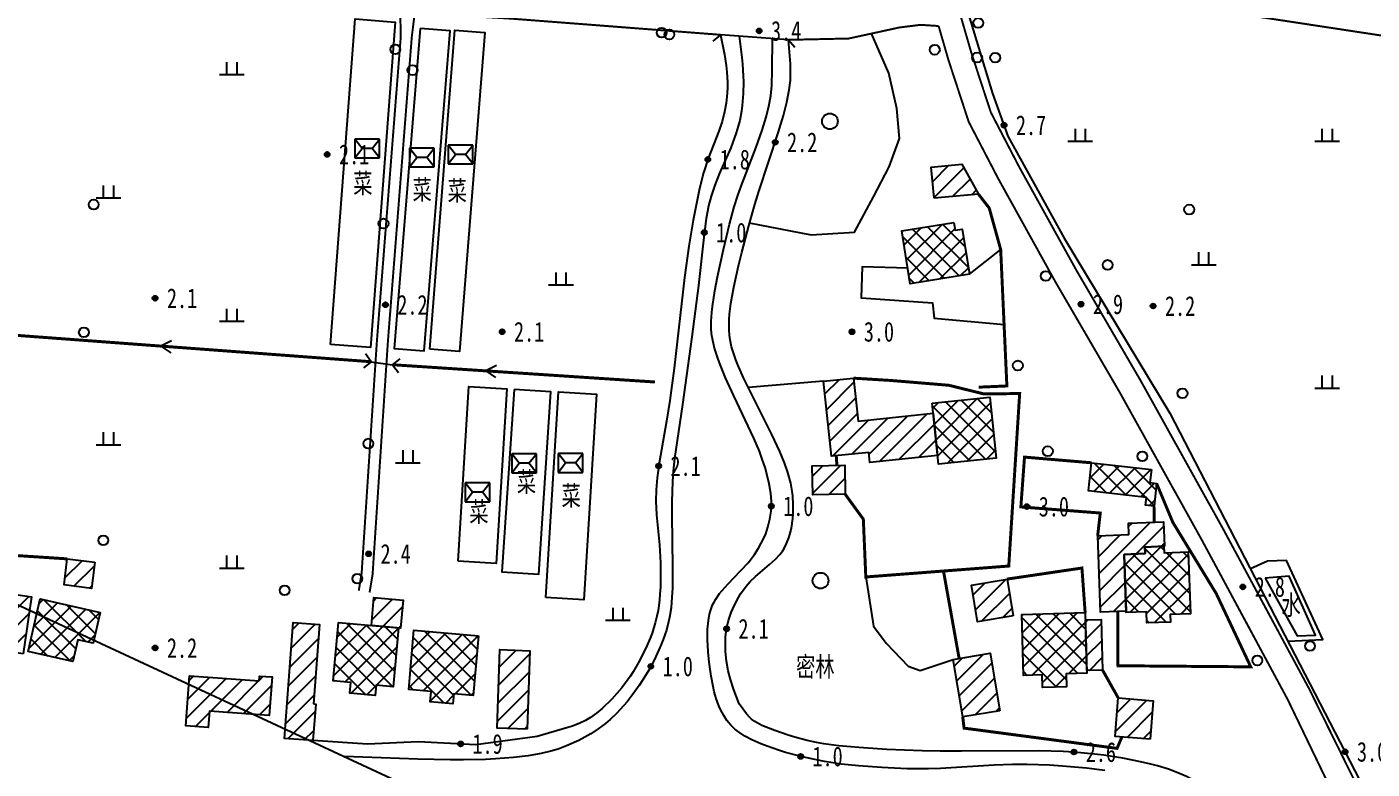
# Model space of a CAD drawing. Header units: metres. Extents: x 494039 to 619385, y 3351420 to 3402703.
# Drawn here: x 586681.4 to 586953.8, y 3393712.2 to 3393862.6 of the extents above; entities that cross this region are included whole.
import ezdxf
from ezdxf.enums import TextEntityAlignment as Align

# ---------------------------------------------------------------- set-up
doc = ezdxf.new("R2010")
doc.units = ezdxf.units.M
for name, pattern in [('2180', [0]), ('2430', [0]), ('2450', [0]), ('4410a', [0]), ('8521', [0]), ('8522', [0]), ('9610', [0])]:
    doc.linetypes.add(name, pattern=pattern)
for name, color, linetype in [('210100', 130, 'Continuous'), ('220200', 130, 'Continuous'), ('220900', 130, '2180'), ('261000', 141, 'Continuous'), ('261301', 141, 'Continuous'), ('310300', 8, 'Continuous'), ('310500', 8, 'Continuous'), ('330400', 8, 'Continuous'), ('380201', 8, '2430'), ('380202', 8, '2450'), ('420500', 8, 'Continuous'), ('430300', 8, 'Continuous'), ('440100', 8, 'Continuous'), ('510301', 8, 'Continuous'), ('720100', 8, 'Continuous'), ('760201', 8, '8521'), ('760202', 8, '8522'), ('810100', 8, '9610'), ('810302', 8, 'Continuous'), ('810501', 8, 'Continuous'), ('范围线', 8, 'Continuous')]:
    doc.layers.add(name, color=color, linetype=linetype)
pattern_1 = [(45, (0, 0), (-1.767766953, 1.767766953), []), (135, (0, 0), (-1.767766953, -1.767766953), [])]
pattern_2 = [(45, (0, 0), (-1.767766953, 1.767766953), [])]

# ---------------------------------------------------------------- blocks, each defined once
blk = doc.blocks.new('gc170')
at = {"linetype": 'Continuous'}
blk.add_circle((0, 0), 0.5, dxfattribs=at)
blk = doc.blocks.new('gu')
at = {"flags": 128}
for points in [[(3.75, 0), (-3.75, 0)], [(2.71, -0.6), (3.75, 0), (3.75, 0), (2.71, 0.6)]]:
    blk.add_lwpolyline(points, dxfattribs=at)
blk = doc.blocks.new('p_point')
for radius in [0.25, 0.2, 0.15, 0.1, 0.05]:
    blk.add_circle((0, 0), radius)
blk.add_point((0, 0))
blk = doc.blocks.new('vm')
at = {"linetype": 'Continuous'}
for p, q in [((1.25, 0), (-1.25, 0)), ((-0.5, 0), (-0.5, 1.3)), ((0.5, 1.3), (0.5, 0))]:
    blk.add_line(p, q, dxfattribs=at)
blk = doc.blocks.new('v1')
blk.add_circle((0, 0), 0.8)
blk = doc.blocks.new('mf')
for p, q in [((1.25, 0.95), (-1.25, 0.95)), ((-1.25, 0.95), (-1.25, -0.95)), ((0.5, 0), (-0.5, 0)), ((1.25, -0.95), (1.25, 0.95)), ((-1.25, -0.95), (1.25, -0.95))]:
    blk.add_line(p, q)
at = {"flags": 128}
for points in [[(-1.25, -0.95), (-0.5, 0), (-1.25, 0.95)], [(1.25, -0.95), (0.5, 0), (1.25, 0.95)]]:
    blk.add_lwpolyline(points, dxfattribs=at)
blk = doc.blocks.new('1-3&1-4')
at = {"layer": '310300', "linetype": 'Continuous'}
h = blk.add_hatch(dxfattribs=at)
h.set_pattern_fill('ANSI31', color=8, scale=20, style=0)
h.set_pattern_definition(pattern_2)
h.paths.add_polyline_path([(586865.1706, 3393827.8637), (586864.5639, 3393834.1656), (586870.7422, 3393834.7604), (586874.0941, 3393828.7228)])
h = blk.add_hatch(dxfattribs=at)
h.set_pattern_fill('ANSI31', color=8, scale=20, style=0)
h.set_pattern_definition(pattern_2)
h.paths.add_polyline_path([(586865.8486, 3393775.7625), (586852.0929, 3393774.3198), (586851.8757, 3393776.3908), (586844.3394, 3393775.6004), (586842.7468, 3393790.7859), (586848.8056, 3393791.4214), (586849.7173, 3393782.7283), (586864.9505, 3393784.3259)])
h = blk.add_hatch(dxfattribs=at)
h.set_pattern_fill('ANSI31', color=8, scale=20, style=0)
h.set_pattern_definition(pattern_2)
h.paths.add_polyline_path([(586847.1366, 3393767.8873), (586840.5517, 3393767.7526), (586840.4305, 3393773.6775), (586847.0154, 3393773.8122)])
h = blk.add_hatch(dxfattribs=at)
h.set_pattern_fill('ANSI31', color=8, scale=20, style=0)
h.set_pattern_definition(pattern_2)
h.paths.add_polyline_path([(586904.033, 3393744.1945), (586898.8355, 3393744.0014), (586898.2592, 3393759.5089), (586904.5678, 3393759.7433), (586904.483, 3393762.0265), (586911.6242, 3393762.2919), (586911.8076, 3393757.358), (586907.8059, 3393757.2093), (586907.8559, 3393755.8655), (586903.6052, 3393755.7075)])
h = blk.add_hatch(dxfattribs=at)
h.set_pattern_fill('ANSI31', color=8, scale=20, style=0)
h.set_pattern_definition(pattern_2)
h.paths.add_polyline_path([(586695.1401, 3393754.1231), (586694.4904, 3393748.8329), (586688.9013, 3393749.5194), (586689.5511, 3393754.8096)])
h = blk.add_hatch(dxfattribs=at)
h.set_pattern_fill('ANSI31', color=8, scale=20, style=0)
h.set_pattern_definition(pattern_2)
h.paths.add_polyline_path([(586881.1337, 3393743.2449), (586873.9169, 3393742.0474), (586872.6787, 3393749.51), (586879.8954, 3393750.7074)])
h = blk.add_hatch(dxfattribs=at)
h.set_pattern_fill('ANSI31', color=8, scale=20, style=0)
h.set_pattern_definition(pattern_2)
h.paths.add_polyline_path([(586680.6507, 3393735.555), (586674.275, 3393736.4809), (586675.9529, 3393748.0336), (586682.3286, 3393747.1077)])
h = blk.add_hatch(dxfattribs=at)
h.set_pattern_fill('ANSI31', color=8, scale=20, style=0)
h.set_pattern_definition(pattern_2)
h.paths.add_polyline_path([(586751.1632, 3393741.3381), (586751.6795, 3393746.969), (586757.5788, 3393746.4281), (586757.0625, 3393740.7972)])
h = blk.add_hatch(dxfattribs=at)
h.set_pattern_fill('ANSI31', color=8, scale=20, style=0)
h.set_pattern_definition(pattern_2)
h.paths.add_polyline_path([(586739.4231, 3393725.4388), (586739.8847, 3393725.4037), (586739.321, 3393717.9843), (586733.5241, 3393718.4247), (586735.3095, 3393741.9253), (586740.6448, 3393741.52)])
h = blk.add_hatch(dxfattribs=at)
h.set_pattern_fill('ANSI31', color=8, scale=20, style=0)
h.set_pattern_definition(pattern_2)
h.paths.add_polyline_path([(586895.7656, 3393742.4348), (586898.9486, 3393742.5283), (586899.2499, 3393732.2716), (586896.0669, 3393732.1781)])
h = blk.add_hatch(dxfattribs=at)
h.set_pattern_fill('ANSI31', color=8, scale=20, style=0)
h.set_pattern_definition(pattern_2)
h.paths.add_polyline_path([(586782.678, 3393720.3059), (586776.6029, 3393720.5323), (586777.1947, 3393736.4177), (586783.2697, 3393736.1914)])
h = blk.add_hatch(dxfattribs=at)
h.set_pattern_fill('ANSI31', color=8, scale=20, style=0)
h.set_pattern_definition(pattern_2)
h.paths.add_polyline_path([(586878.4271, 3393724.0155), (586870.9331, 3393722.7841), (586869.0157, 3393734.4528), (586876.5098, 3393735.6842)])
h = blk.add_hatch(dxfattribs=at)
h.set_pattern_fill('ANSI31', color=8, scale=20, style=0)
h.set_pattern_definition(pattern_2)
h.paths.add_polyline_path([(586728.454, 3393730.0906), (586728.5259, 3393731.0705), (586731.0508, 3393730.8852), (586730.4787, 3393723.0898), (586718.37, 3393723.9784), (586718.1271, 3393720.6696), (586713.5854, 3393721.0029), (586714.3284, 3393731.1272)])
h = blk.add_hatch(dxfattribs=at)
h.set_pattern_fill('ANSI31', color=8, scale=20, style=0)
h.set_pattern_definition(pattern_2)
h.paths.add_polyline_path([(586908.9018, 3393718.2516), (586901.8122, 3393718.8035), (586902.4218, 3393726.6331), (586909.5114, 3393726.0811)])
at = {"layer": '310500', "linetype": 'Continuous'}
h = blk.add_hatch(dxfattribs=at)
h.set_pattern_fill('ANSI37', color=8, scale=20, style=0)
h.set_pattern_definition(pattern_1)
h.paths.add_polyline_path([(586869.1467, 3393822.9577), (586869.3959, 3393821.404), (586870.8303, 3393821.6341), (586872.2986, 3393812.4808), (586860.3104, 3393810.5578), (586858.5929, 3393821.2647)])
h = blk.add_hatch(dxfattribs=at)
h.set_pattern_fill('ANSI37', color=8, scale=20, style=0)
h.set_pattern_definition(pattern_1)
h.paths.add_polyline_path([(586864.7355, 3393786.376), (586876.4088, 3393787.6002), (586877.7066, 3393775.2253), (586866.0334, 3393774.0011)])
h = blk.add_hatch(dxfattribs=at)
h.set_pattern_fill('ANSI37', color=8, scale=20, style=0)
h.set_pattern_definition(pattern_1)
h.paths.add_polyline_path([(586909.1427, 3393772.904), (586908.8431, 3393770.2596), (586910.1904, 3393770.107), (586909.6676, 3393765.4922), (586907.953, 3393765.6864), (586908.1307, 3393767.2543), (586896.3812, 3393768.5855), (586897.026, 3393774.2769)])
h = blk.add_hatch(dxfattribs=at)
h.set_pattern_fill('ANSI37', color=8, scale=20, style=0)
h.set_pattern_definition(pattern_1)
h.paths.add_polyline_path([(586907.8559, 3393755.8655), (586907.8059, 3393757.2093), (586911.6641, 3393757.3527), (586911.7131, 3393756.0337), (586916.619, 3393756.216), (586917.084, 3393743.7007), (586912.9303, 3393743.5463), (586912.9876, 3393742.0044), (586908.224, 3393741.8274), (586908.1392, 3393744.1087), (586904.0419, 3393743.9565), (586903.6052, 3393755.7075)])
h = blk.add_hatch(dxfattribs=at)
h.set_pattern_fill('ANSI37', color=8, scale=20, style=0)
h.set_pattern_definition(pattern_1)
h.paths.add_polyline_path([(586696.1947, 3393743.9685), (586694.7903, 3393737.7242), (586691.6846, 3393738.4227), (586690.687, 3393733.9874), (586681.6607, 3393736.0175), (586684.0628, 3393746.6972)])
h = blk.add_hatch(dxfattribs=at)
h.set_pattern_fill('ANSI37', color=8, scale=20, style=0)
h.set_pattern_definition(pattern_1)
h.paths.add_polyline_path([(586895.7221, 3393743.9155), (586896.0829, 3393731.6357), (586891.8517, 3393731.5114), (586891.9291, 3393728.8764), (586887.1022, 3393728.7346), (586887.0268, 3393731.3036), (586883.2274, 3393731.192), (586882.8648, 3393743.5379)])
h = blk.add_hatch(dxfattribs=at)
h.set_pattern_fill('ANSI37', color=8, scale=20, style=0)
h.set_pattern_definition(pattern_1)
h.paths.add_polyline_path([(586756.6378, 3393740.8361), (586755.5441, 3393728.9084), (586752.1365, 3393729.2208), (586751.9418, 3393727.0983), (586746.7914, 3393727.5706), (586746.9912, 3393729.7489), (586743.3853, 3393730.0796), (586744.4739, 3393741.9515)])
h = blk.add_hatch(dxfattribs=at)
h.set_pattern_fill('ANSI37', color=8, scale=20, style=0)
h.set_pattern_definition(pattern_1)
h.paths.add_polyline_path([(586772.8434, 3393739.1957), (586771.7864, 3393727.1419), (586767.8426, 3393727.4877), (586767.6653, 3393725.4659), (586763.0743, 3393725.8684), (586763.2574, 3393727.9558), (586758.7112, 3393728.3544), (586759.7624, 3393740.3428)])
at = {"layer": '210100', "color": 141, "linetype": 'Continuous', "flags": 128}
blk.add_lwpolyline([(586825.6255, 3393860.7092), (586826.2174, 3393856.3613), (586826.347, 3393855.0361), (586826.4901, 3393852.6728), (586826.5131, 3393851.4755), (586826.453, 3393849.0782), (586826.2505, 3393846.6908), (586826.0919, 3393845.5061), (586825.7483, 3393843.6306), (586825.4701, 3393842.4751), (586825.0693, 3393841.1247), (586823.933, 3393838.103), (586821.6885, 3393832.9715), (586820.6951, 3393830.5237), (586819.9528, 3393828.3103), (586819.4527, 3393826.3393), (586819.2182, 3393825.1988), (586818.9663, 3393823.7618), (586818.5273, 3393820.5692), (586817.4096, 3393810.1991), (586816.0757, 3393799.7631), (586814.1759, 3393786.1016), (586812.5615, 3393775.1407), (586812.2825, 3393772.5721), (586812.1367, 3393770.5001), (586812.0133, 3393766.337), (586812.009, 3393763.6824), (586812.1547, 3393753.178), (586812.1216, 3393748.9186), (586811.9579, 3393746.0229), (586811.845, 3393744.9183), (586811.5463, 3393742.9492), (586811.3515, 3393742.0234), (586810.91, 3393740.3807), (586810.2693, 3393738.4939), (586809.8523, 3393737.4294), (586809.4031, 3393736.3747), (586808.4196, 3393734.2957), (586807.3343, 3393732.2615), (586806.1529, 3393730.281), (586805.41, 3393729.1435), (586804.2106, 3393727.4612), (586802.933, 3393725.844), (586801.5765, 3393724.2998), (586800.8668, 3393723.5591), (586799.5308, 3393722.2877), (586798.5758, 3393721.4775), (586797.1167, 3393720.3844), (586795.586, 3393719.3832), (586793.1848, 3393718.0445), (586790.685, 3393716.9093), (586788.9734, 3393716.2814), (586787.4846, 3393715.8379), (586785.5499, 3393715.3809), (586782.9345, 3393714.921), (586779.9596, 3393714.5544), (586776.2982, 3393714.2637), (586774.2968, 3393714.1634), (586769.8082, 3393714.0711), (586767.0988, 3393714.0858), (586760.5596, 3393714.2361), (586745.7275, 3393714.7704)], dxfattribs=at)
at = {"layer": '210100', "color": 141, "linetype": 'Continuous', "elevation": 0.9246, "flags": 128}
blk.add_lwpolyline([(586899.7043, 3393711.9171), (586895.9707, 3393712.3808), (586891.1056, 3393712.8112), (586888.4834, 3393712.9821), (586883.9869, 3393713.1643), (586881.0252, 3393713.1734), (586877.2967, 3393713.029), (586866.4477, 3393712.3445), (586864.016, 3393712.2685), (586859.6729, 3393712.2968), (586854.5399, 3393712.5099), (586849.8132, 3393712.847), (586846.2862, 3393713.2209), (586842.9492, 3393713.7366), (586839.71, 3393714.4014), (586837.9532, 3393714.8194), (586835.0413, 3393715.6039), (586833.5941, 3393716.0436), (586831.2943, 3393716.832), (586830.0158, 3393717.3322), (586828.2456, 3393718.1262), (586826.8052, 3393718.8975), (586825.6925, 3393719.6118), (586824.7732, 3393720.3233), (586823.9391, 3393721.1213), (586823.1741, 3393722.0597), (586822.5097, 3393723.0868), (586821.8665, 3393724.3215), (586821.5524, 3393725.0344), (586821.0096, 3393726.4983), (586820.6152, 3393727.8391), (586820.3576, 3393728.9325), (586819.966, 3393731.0241), (586819.5713, 3393733.8771), (586819.3706, 3393735.9535), (586819.2401, 3393738.4853), (586819.2634, 3393740.5438), (586819.4236, 3393742.3315), (586819.6584, 3393743.6276), (586819.8214, 3393744.2562), (586820.257, 3393745.4639), (586820.5509, 3393746.0655), (586820.8868, 3393746.6475), (586821.6624, 3393747.7641), (586823.3345, 3393749.6997), (586826.0015, 3393752.4303), (586827.4505, 3393754.0128), (586828.753, 3393755.6954), (586829.5778, 3393756.9689), (586830.6304, 3393758.9759), (586831.0152, 3393759.8979), (586831.464, 3393761.2286), (586831.8548, 3393762.8231), (586831.9951, 3393763.6315), (586832.0965, 3393764.4441), (586832.1701, 3393765.6901), (586832.1636, 3393766.483), (586832.0432, 3393768.0654), (586831.7304, 3393770.0333), (586831.278, 3393771.9839), (586830.952, 3393773.1425), (586830.2637, 3393775.2345), (586829.7455, 3393776.6021), (586828.6073, 3393779.2835), (586824.5373, 3393787.8185), (586822.8641, 3393791.4786), (586821.6311, 3393794.551), (586821.2411, 3393795.6605), (586820.6722, 3393797.5262), (586820.4357, 3393798.4662), (586820.1432, 3393799.9802), (586819.9976, 3393801.2823), (586819.9647, 3393802.8736), (586820.0868, 3393804.7941), (586820.2171, 3393805.9169), (586820.7336, 3393809.1203), (586821.2732, 3393811.9285), (586822.4676, 3393817.4932), (586823.6974, 3393822.6137), (586824.6494, 3393826.125), (586825.3612, 3393828.4412), (586826.0181, 3393830.3402), (586829.0686, 3393838.2354), (586830.2815, 3393841.6434), (586831.0939, 3393844.2815), (586831.6585, 3393846.5363), (586832.0305, 3393848.6327), (586832.2324, 3393850.7394), (586832.3305, 3393853.8095), (586832.3664, 3393860.2094)], dxfattribs=at)
at = {"layer": '220200', "color": 141, "linetype": 'Continuous', "const_width": 0.6, "flags": 128}
for points in [[(586669.1663, 3393800.8471), (586751.1362, 3393794.7475)], [(586755.4184, 3393794.1436), (586808.5848, 3393790.6433)]]:
    blk.add_lwpolyline(points, dxfattribs=at)
at = {"layer": '220900', "color": 141, "linetype": 'Continuous'}
for p, q in [((586751.1362, 3393794.7475), (586749.9333, 3393796.3453)), ((586751.1362, 3393794.7475), (586749.5384, 3393793.5446)), ((586755.4184, 3393794.1436), (586757.0162, 3393795.3465)), ((586755.4184, 3393794.1436), (586756.6213, 3393792.5458))]:
    blk.add_line(p, q, dxfattribs=at)
at = {"layer": '220900', "color": 141, "linetype": '2180', "flags": 128}
blk.add_lwpolyline([(586751.1362, 3393794.7475), (586755.4184, 3393794.1436)], dxfattribs=at)
at = {"layer": '261000', "color": 141, "linetype": 'Continuous', "elevation": 2.9509, "flags": 128}
blk.add_lwpolyline([(586932.1729, 3393750.8883), (586938.6588, 3393739.2181), (586942.3815, 3393739.3212), (586937.0455, 3393751.2835)], close=True, dxfattribs=at)
at = {"layer": '310300', "color": 8, "linetype": 'Continuous', "flags": 128}
for points, elevation in [([(586865.1706, 3393827.8637), (586864.5639, 3393834.1656), (586870.7422, 3393834.7604), (586874.0941, 3393828.7228)], 6.0781), ([(586847.1366, 3393767.8873), (586840.5517, 3393767.7526), (586840.4305, 3393773.6775), (586847.0154, 3393773.8122)], 6.8988), ([(586881.1337, 3393743.2449), (586873.9169, 3393742.0474), (586872.6787, 3393749.51), (586879.8954, 3393750.7074)], 6.3279), ([(586680.6507, 3393735.555), (586674.275, 3393736.4809), (586675.9529, 3393748.0336), (586682.3286, 3393747.1077)], 5.2502), ([(586739.4231, 3393725.4388), (586739.8847, 3393725.4037), (586739.321, 3393717.9843), (586733.5241, 3393718.4247), (586735.3095, 3393741.9253), (586740.6448, 3393741.52)], 5.5552), ([(586895.7656, 3393742.4348), (586898.9486, 3393742.5283), (586899.2499, 3393732.2716), (586896.0669, 3393732.1781)], 7.5054), ([(586878.4271, 3393724.0155), (586870.9331, 3393722.7841), (586869.0157, 3393734.4528), (586876.5098, 3393735.6842)], 7.0415)]:
    blk.add_lwpolyline(points, close=True, dxfattribs=dict(at, elevation=elevation))
for points in [[(586865.8486, 3393775.7625), (586852.0929, 3393774.3198), (586851.8757, 3393776.3908), (586844.3394, 3393775.6004), (586842.7468, 3393790.7859), (586848.8056, 3393791.4214), (586849.7173, 3393782.7283), (586864.9505, 3393784.3259)], [(586904.033, 3393744.1945), (586898.8355, 3393744.0014), (586898.2592, 3393759.5089), (586904.5678, 3393759.7433), (586904.483, 3393762.0265), (586911.6242, 3393762.2919), (586911.8076, 3393757.358), (586907.8059, 3393757.2093), (586907.8559, 3393755.8655), (586903.6052, 3393755.7075)], [(586695.1401, 3393754.1231), (586694.4904, 3393748.8329), (586688.9013, 3393749.5194), (586689.5511, 3393754.8096)], [(586751.1632, 3393741.3381), (586751.6795, 3393746.969), (586757.5788, 3393746.4281), (586757.0625, 3393740.7972)], [(586782.678, 3393720.3059), (586776.6029, 3393720.5323), (586777.1947, 3393736.4177), (586783.2697, 3393736.1914)], [(586728.454, 3393730.0906), (586728.5259, 3393731.0705), (586731.0508, 3393730.8852), (586730.4787, 3393723.0898), (586718.37, 3393723.9784), (586718.1271, 3393720.6696), (586713.5854, 3393721.0029), (586714.3284, 3393731.1272)], [(586908.9018, 3393718.2516), (586901.8122, 3393718.8035), (586902.4218, 3393726.6331), (586909.5114, 3393726.0811)]]:
    blk.add_lwpolyline(points, close=True, dxfattribs=at)
at = {"layer": '310500', "color": 8, "linetype": 'Continuous', "flags": 128}
blk.add_lwpolyline([(586869.1467, 3393822.9577), (586869.3959, 3393821.404), (586870.8303, 3393821.6341), (586872.2986, 3393812.4808), (586860.3104, 3393810.5578), (586858.5929, 3393821.2647)], close=True, dxfattribs=at)
for points, elevation in [([(586864.7355, 3393786.376), (586876.4088, 3393787.6002), (586877.7066, 3393775.2253), (586866.0334, 3393774.0011)], 11.2448), ([(586909.1427, 3393772.904), (586908.8431, 3393770.2596), (586910.1904, 3393770.107), (586909.6676, 3393765.4922), (586907.953, 3393765.6864), (586908.1307, 3393767.2543), (586896.3812, 3393768.5855), (586897.026, 3393774.2769)], 9.6688), ([(586907.8559, 3393755.8655), (586907.8059, 3393757.2093), (586911.6641, 3393757.3527), (586911.7131, 3393756.0337), (586916.619, 3393756.216), (586917.084, 3393743.7007), (586912.9303, 3393743.5463), (586912.9876, 3393742.0044), (586908.224, 3393741.8274), (586908.1392, 3393744.1087), (586904.0419, 3393743.9565), (586903.6052, 3393755.7075)], 14.0042), ([(586696.1947, 3393743.9685), (586694.7903, 3393737.7242), (586691.6846, 3393738.4227), (586690.687, 3393733.9874), (586681.6607, 3393736.0175), (586684.0628, 3393746.6972)], 10.3227), ([(586895.7221, 3393743.9155), (586896.0829, 3393731.6357), (586891.8517, 3393731.5114), (586891.9291, 3393728.8764), (586887.1022, 3393728.7346), (586887.0268, 3393731.3036), (586883.2274, 3393731.192), (586882.8648, 3393743.5379)], 14.5904), ([(586756.6378, 3393740.8361), (586755.5441, 3393728.9084), (586752.1365, 3393729.2208), (586751.9418, 3393727.0983), (586746.7914, 3393727.5706), (586746.9912, 3393729.7489), (586743.3853, 3393730.0796), (586744.4739, 3393741.9515)], 10.0301), ([(586772.8434, 3393739.1957), (586771.7864, 3393727.1419), (586767.8426, 3393727.4877), (586767.6653, 3393725.4659), (586763.0743, 3393725.8684), (586763.2574, 3393727.9558), (586758.7112, 3393728.3544), (586759.7624, 3393740.3428)], 9.9409)]:
    blk.add_lwpolyline(points, close=True, dxfattribs=dict(at, elevation=elevation))
at = {"layer": '330400', "color": 8, "linetype": 'Continuous', "flags": 128}
for points, elevation in [([(586742.861, 3393798.2218), (586747.8885, 3393864.1955), (586756.0024, 3393863.5772), (586750.975, 3393797.6035)], 2.9253), ([(586761.0169, 3393862.2455), (586755.8022, 3393797.4178), (586761.8758, 3393796.9293), (586767.0904, 3393861.757)], 2.9253), ([(586762.9772, 3393797.3243), (586768.0607, 3393861.9372), (586774.1195, 3393861.4605), (586769.0359, 3393796.8476)], 2.9253), ([(586768.7061, 3393754.3282), (586770.8978, 3393789.7308), (586778.6128, 3393789.2532), (586776.421, 3393753.8506)], 3.0872), ([(586780.0699, 3393789.1523), (586777.6086, 3393752.1823), (586785.0733, 3393751.6854), (586787.5345, 3393788.6553)], 3.0872), ([(586786.4934, 3393747.0159), (586789.0618, 3393788.6809), (586796.7601, 3393788.2064), (586794.1916, 3393746.5413)], 3.0872)]:
    blk.add_lwpolyline(points, close=True, dxfattribs=dict(at, elevation=elevation))
at = {"layer": '380201', "color": 8, "linetype": '2430', "const_width": 0.6, "flags": 128}
for points in [[(586874.1576, 3393789.5939), (586879.8678, 3393789.8431), (586878.6153, 3393817.4873), (586876.2974, 3393825.878), (586874.0941, 3393828.7228)], [(586847.1366, 3393767.8873), (586850.7956, 3393762.8454), (586851.2947, 3393751.1421), (586880.2504, 3393753.3577), (586882.4599, 3393788.3088), (586875.2407, 3393788.2182), (586868.1003, 3393789.9817), (586856.3945, 3393790.9528), (586848.8056, 3393791.4214)], [(586897.026, 3393774.2769), (586883.4385, 3393775.4259), (586882.7029, 3393765.3344), (586898.786, 3393764.0984), (586898.2592, 3393759.5089)], [(586902.3414, 3393744.1316), (586902.3718, 3393733.1525), (586929.2591, 3393732.938), (586922.2807, 3393747.7674), (586913.4718, 3393762.2233), (586910.1904, 3393770.107)], [(586895.7221, 3393743.9155), (586895.0696, 3393752.9552), (586879.8954, 3393750.7074)], [(586902.4218, 3393726.6331), (586899.2499, 3393732.2716)], [(586870.9331, 3393722.7841), (586871.2007, 3393720.5154), (586902.1898, 3393716.4164), (586903.1503, 3393718.6993)]]:
    blk.add_lwpolyline(points, dxfattribs=at)
for points, elevation in [([(586845.3106, 3393775.7022), (586845.4398, 3393773.78)], 7.0976), ([(586909.7191, 3393762.2211), (586909.6676, 3393765.4922)], 7.2442), ([(586689.5511, 3393754.8096), (586677.6279, 3393755.5893), (586676.5186, 3393747.9515)], 4.3214), ([(586867.0284, 3393752.346), (586870.1968, 3393734.6469)], 6.4592)]:
    blk.add_lwpolyline(points, dxfattribs=dict(at, elevation=elevation))
at = {"layer": '380202', "color": 8, "linetype": '2450', "elevation": 3.6348, "flags": 128}
blk.add_lwpolyline([(586936.7996, 3393738.1235), (586943.8368, 3393738.4963), (586936.4906, 3393754.458), (586932.6254, 3393754.3183), (586929.2001, 3393752.8155)], dxfattribs=at)
at = {"layer": '420500', "color": 8, "linetype": 'Continuous', "const_width": 0.4, "flags": 128}
for points in [[(587057.5432, 3393845.6126), (587005.2515, 3393853.6512), (586959.9077, 3393860.2004), (586928.3267, 3393865.0109), (586907.1647, 3393867.0868), (586894.5009, 3393868.147), (586882.1864, 3393871.0799), (586873.6245, 3393872.3532), (586871.4142, 3393872.292), (586870.0167, 3393871.1723), (586869.0375, 3393869.8866)], [(586956.4035, 3393698.4307), (586952.9417, 3393704.4881), (586941.0831, 3393728.4984), (586923.6224, 3393760.9505), (586906.9574, 3393790.9231), (586893.9246, 3393813.3221), (586882.3905, 3393834.1593), (586876.6239, 3393845.2566), (586872.6971, 3393857.2462), (586869.0375, 3393869.8866)], [(586866.0433, 3393862.7652), (586868.0555, 3393855.8146), (586872.1318, 3393843.3686), (586878.1105, 3393831.8632), (586889.7007, 3393810.9246), (586902.7358, 3393788.5216), (586919.3614, 3393758.6198), (586936.7547, 3393726.2932), (586948.2898, 3393702.3379), (586950.8543, 3393696.5039)]]:
    blk.add_lwpolyline(points, dxfattribs=at)
at = {"layer": '430300', "color": 8, "linetype": 'Continuous'}
for p, q in [((586821.8546, 3393860.9888), (586820.3397, 3393859.683)), ((586835.6428, 3393859.9665), (586836.9486, 3393858.4516))]:
    blk.add_line(p, q, dxfattribs=at)
at = {"layer": '430300', "color": 8, "linetype": 'Continuous', "flags": 128}
blk.add_lwpolyline([(586835.6428, 3393859.9665), (586821.8546, 3393860.9888)], dxfattribs=at)
at = {"layer": '440100', "color": 8, "linetype": '4410a', "const_width": 0.4, "flags": 128}
blk.add_lwpolyline([(586748.5972, 3393748.3528), (586749.1876, 3393751.9664), (586752.2639, 3393798.8078), (586757.1082, 3393860.6272), (586757.0004, 3393865.6016)], dxfattribs=at)
at = {"layer": '440100', "color": 8, "linetype": 'Continuous', "const_width": 0.4, "flags": 128}
for points in [[(586750.7964, 3393747.9935), (586751.4042, 3393751.7131), (586754.4865, 3393798.6478), (586759.3384, 3393860.5641), (586759.9434, 3393865.4255)], [(586759.9434, 3393865.4255), (586779.5645, 3393864.2513), (586821.8546, 3393860.9888)], [(586835.6428, 3393859.9665), (586847.8476, 3393860.2328), (586858.1059, 3393862.4708), (586862.3747, 3393863.0042), (586866.0433, 3393862.7652)]]:
    blk.add_lwpolyline(points, dxfattribs=at)
at = {"layer": '760201', "color": 8, "linetype": '8521', "flags": 128}
for points in [[(586929.8545, 3393864.7782), (586915.3102, 3393864.7486), (586902.6008, 3393865.2777), (586892.5824, 3393867.1401), (586885.0863, 3393869.5511), (586876.4062, 3393871.2378), (586873.5804, 3393871.1698), (586872.2246, 3393870.3665), (586871.4385, 3393867.3213), (586876.9906, 3393849.095), (586880.0893, 3393840.4658), (586891.499, 3393819.7691), (586912.8939, 3393784.3378), (586954.4251, 3393704.0218), (586962.4561, 3393691.217), (586968.7492, 3393682.3474), (586975.6533, 3393672.9873)], [(586821.8546, 3393860.9888), (586822.6796, 3393857.0098), (586823.0201, 3393854.7806), (586823.1554, 3393853.3993), (586823.2571, 3393851.3813), (586823.2498, 3393850.2764), (586823.1998, 3393849.1719), (586822.9974, 3393847.1571), (586822.6821, 3393845.3491), (586822.1704, 3393843.3871), (586821.5105, 3393841.4552), (586819.3591, 3393835.9054), (586818.4409, 3393833.0043), (586817.6296, 3393829.8389), (586817.1853, 3393827.8423), (586816.3228, 3393823.4189), (586815.4471, 3393818.1605), (586814.5672, 3393811.802), (586812.4482, 3393793.4689), (586811.6105, 3393786.9265), (586810.9575, 3393782.7036), (586809.4326, 3393774.2318), (586809.0111, 3393771.2049), (586808.8089, 3393768.7802), (586808.782, 3393766.4869), (586808.9346, 3393763.7152), (586809.4877, 3393757.6382), (586809.6879, 3393753.9906), (586809.7266, 3393752.1653), (586809.683, 3393749.1327), (586809.5994, 3393747.6255), (586809.496, 3393746.4263), (586809.2194, 3393744.3468), (586808.995, 3393743.1725), (586808.6648, 3393741.8347), (586808.0076, 3393739.7723), (586807.6246, 3393738.7553), (586806.766, 3393736.7488), (586805.2738, 3393733.8127), (586804.1489, 3393731.9136), (586803.5453, 3393730.9855), (586801.8728, 3393728.6991), (586799.8873, 3393726.4036), (586797.905, 3393724.4885), (586796.7549, 3393723.5452), (586795.5505, 3393722.6933), (586794.5, 3393722.0675), (586793.3918, 3393721.5255), (586791.9106, 3393720.9427), (586790.9599, 3393720.626), (586784.7465, 3393718.8427)], [(586825.6131, 3393725.4719), (586824.5799, 3393728.2698), (586823.8868, 3393730.392), (586823.4445, 3393732.1495), (586823.1072, 3393734.069), (586822.9071, 3393736.0101), (586822.8616, 3393736.9834), (586822.8961, 3393738.9253), (586823.1001, 3393740.6562), (586823.4828, 3393742.3047), (586824.0244, 3393743.9189), (586824.3463, 3393744.7105), (586825.0827, 3393746.2552), (586825.9377, 3393747.735), (586827.047, 3393749.295), (586827.865, 3393750.2337), (586828.9329, 3393751.2601), (586831.779, 3393753.6438), (586832.9994, 3393754.7516), (586833.8599, 3393755.6802), (586834.4044, 3393756.3979), (586834.728, 3393756.9081), (586835.2416, 3393757.9005), (586835.6962, 3393759.0479), (586835.9149, 3393759.7397), (586836.2356, 3393761.0516), (586836.5169, 3393762.9875), (586836.584, 3393763.9091), (586836.6083, 3393765.7535), (586836.4976, 3393767.5883), (586836.3924, 3393768.4978), (586836.1141, 3393770.1135), (586835.5286, 3393772.3036), (586834.8346, 3393774.2708), (586833.8731, 3393776.5921), (586832.2738, 3393780.0283), (586826.5578, 3393791.5196), (586825.3987, 3393794.1149), (586824.9944, 3393795.1206), (586824.3552, 3393796.942), (586824.1185, 3393797.7565), (586823.7969, 3393799.1909), (586823.6649, 3393800.1315), (586823.5902, 3393801.1934), (586823.6224, 3393803.3331), (586823.7081, 3393804.4089), (586823.9796, 3393806.5691), (586824.558, 3393809.8231), (586825.5124, 3393814.1732), (586826.17, 3393816.8923), (586827.5782, 3393822.3125), (586828.8026, 3393826.6026), (586829.6378, 3393829.2684), (586833.5602, 3393841.1165), (586834.6168, 3393844.6466), (586835.2995, 3393847.3245), (586835.7828, 3393849.8209), (586836.0104, 3393851.7104), (586836.0716, 3393852.7822), (586836.0275, 3393855.0811), (586835.6428, 3393859.9665)], [(586949.4607, 3393683.6372), (586943.2834, 3393689.8752), (586941.4908, 3393691.627), (586938.75, 3393694.1976), (586935.4355, 3393697.1044), (586930.2041, 3393701.3389), (586928.2019, 3393702.8783), (586924.8128, 3393705.377), (586922.0384, 3393707.292), (586920.3245, 3393708.3949), (586918.1001, 3393709.7107), (586916.2457, 3393710.6847), (586914.4929, 3393711.4778), (586912.6001, 3393712.1843), (586910.3655, 3393712.8695), (586909.007, 3393713.2285), (586906.9104, 3393713.7179), (586903.3605, 3393714.4111), (586899.5171, 3393715.0151), (586897.5898, 3393715.2662), (586893.4502, 3393715.6722), (586891.2878, 3393715.7981), (586886.4143, 3393715.9237), (586870.6746, 3393715.842), (586866.3246, 3393715.857), (586862.7279, 3393715.9303), (586855.5343, 3393716.2142), (586849.8984, 3393716.5724), (586845.8235, 3393716.9588), (586842.7924, 3393717.3693), (586841.289, 3393717.6324), (586839.4189, 3393718.0338), (586836.893, 3393718.7019), (586835.5417, 3393719.1121), (586832.8533, 3393720.0323), (586830.2396, 3393721.0746), (586828.7933, 3393721.8448), (586828.1491, 3393722.3268), (586827.8007, 3393722.6532), (586827.1164, 3393723.442), (586825.6131, 3393725.4719)]]:
    blk.add_lwpolyline(points, dxfattribs=at)
at = {"layer": '760202', "color": 8, "linetype": '8522', "flags": 128}
blk.add_lwpolyline([(586784.7465, 3393718.8427), (586772.2953, 3393717.1665), (586760.6788, 3393717.753), (586750.3946, 3393717.2849), (586739.321, 3393717.9843)], dxfattribs=at)
at = {"layer": '810100', "color": 8, "linetype": '9610', "flags": 128}
for points in [[(586827.6909, 3393822.8978), (586840.2133, 3393820.4853), (586848.9919, 3393820.9702), (586852.8465, 3393828.1916), (586855.9939, 3393834.2236), (586858.1068, 3393839.9929), (586857.588, 3393846.0638), (586855.9636, 3393853.1854), (586852.4474, 3393861.2363)], [(586872.2986, 3393812.4808), (586878.6153, 3393817.4873)], [(586842.7468, 3393790.7859), (586827.5111, 3393789.5435)], [(586851.2947, 3393751.1421), (586852.8719, 3393741.1466), (586855.3883, 3393737.7647), (586859.8947, 3393733.071), (586862.314, 3393732.2165), (586869.0157, 3393734.4528)]]:
    blk.add_lwpolyline(points, dxfattribs=at)
at = {"layer": '810100', "color": 8, "linetype": '9610', "elevation": 3.3867, "flags": 128}
blk.add_lwpolyline([(586859.8044, 3393813.7117), (586850.572, 3393814.0034), (586850.3382, 3393807.701), (586864.8193, 3393806.6958), (586865.1554, 3393803.5677), (586879.3036, 3393802.2955)], dxfattribs=at)
at = {"layer": '范围线', "color": 8, "flags": 128}
blk.add_lwpolyline([(580974.9971, 3398172.2884), (580158.1729, 3397748.7629), (583102.2681, 3395406.1495), (589376.9328, 3392493.3034), (594318.9563, 3392016.403), (594002.9657, 3392059.9931), (593709.5027, 3392110.274), (593489.39, 3392154.2585), (593446.55, 3392164.1073), (593184.0367, 3392224.4585), (592856.0894, 3392311.9807), (592630.9821, 3392379.424), (592345.2786, 3392474.0542), (592112.8421, 3392558.6278), (591835.9381, 3392668.5492), (591571.4074, 3392783.2499), (591303.4331, 3392909.9936), (591275.2655, 3392923.316), (591065.2798, 3393031.2284), (591019.813, 3393054.5939), (590886.2864, 3393127.1825), (590776.1303, 3393189.2284), (589711.9005, 3393302.4152), (583546.9224, 3396125.8295)], close=True, dxfattribs=at)
at = {"layer": '261301', "color": 141, "linetype": 'Continuous', "xscale": 2, "yscale": 2}
for p, rotation in [((586715.998, 3393797.3622, 2.4085), 175.7433445004774), ((586781.797, 3393792.407, 2.4085), 176.2360882042899)]:
    blk.add_blockref('gu', p, dxfattribs=dict(at, rotation=rotation))
at = {"layer": '330400', "color": 8, "linetype": 'Continuous', "xscale": 2, "yscale": 2}
for p in [(586750.2877, 3393837.9616), (586761.3604, 3393836.119), (586769.2034, 3393836.7336), (586782.0712, 3393774.1655), (586791.4839, 3393774.2347), (586772.6688, 3393768.2982)]:
    blk.add_blockref('mf', p, dxfattribs=at)
at = {"layer": '510301', "color": 8, "linetype": 'Continuous', "xscale": 2, "yscale": 2}
for p in [(586874.0678, 3393863.3987, 3.6258), (586809.9595, 3393861.4098, 3.376), (586811.5112, 3393861.0486, 3.376), (586756.0092, 3393858.0335, 3.2333), (586865.2661, 3393857.9434, 3.5901), (586873.8368, 3393856.3782, 3.6971), (586877.5049, 3393856.3478, 3.4117), (586759.4861, 3393853.8263, 2.8183), (586694.9126, 3393826.5965, 2.9081), (586916.7944, 3393825.5827, 3.1619), (586753.6082, 3393822.7437, 3.3403), (586900.2787, 3393814.3702, 3.5009), (586887.7545, 3393812.119, 3.8399), (586692.9307, 3393800.697, 2.9378), (586882.0889, 3393793.9741, 3.8399), (586915.4303, 3393788.3575, 3.3046), (586750.5261, 3393778.1708, 3.3403), (586888.1547, 3393776.6219, 3.9112), (586907.3165, 3393775.5858, 3.8042), (586696.8591, 3393758.5579, 3.6812), (586733.579, 3393748.4376, 3.3403), (586748.3039, 3393750.7991, 3.3403), (586941.2515, 3393737.1589, 3.828), (586930.6019, 3393734.2259, 3.828)]:
    blk.add_blockref('gc170', p, dxfattribs=at)
at = {"layer": '720100', "color": 8, "linetype": 'Continuous', "xscale": 2, "yscale": 2, "zscale": 2}
for p in [(586829.6994, 3393861.7776, 3.3931), (586879.3002, 3393842.6632, 2.7018), (586832.9449, 3393839.2084, 2.183), (586742.2013, 3393836.7509, 2.1101), (586819.2973, 3393835.7303, 1.8177), (586818.5763, 3393820.9277, 1.0106), (586707.3454, 3393807.619, 2.1038), (586754.0042, 3393806.2899, 2.2119), (586894.8797, 3393806.3956, 2.8504), (586909.4917, 3393806.0391, 2.1919), (586777.6436, 3393800.8286, 2.0506), (586848.4983, 3393800.8288, 2.955), (586809.339, 3393773.6167, 2.0526), (586832.1653, 3393765.4918, 1.0106), (586883.9257, 3393765.4015, 3.0063), (586750.6049, 3393755.8275, 2.3667), (586927.6655, 3393749.1368, 2.8284), (586823.1001, 3393740.6562, 2.092), (586707.3452, 3393736.7642, 2.182), (586807.756, 3393733.0317, 1.0106), (586769.2232, 3393717.3216, 1.8902), (586838.0965, 3393714.7885, 1.0106), (586893.4502, 3393715.6722, 2.5704), (586948.3742, 3393715.729, 2.9811)]:
    blk.add_blockref('p_point', p, dxfattribs=at)
at = {"layer": '810302', "color": 8, "linetype": 'Continuous', "xscale": 2, "yscale": 2}
for p in [(586722.9096, 3393852.8687), (586894.7387, 3393839.3464), (586944.7387, 3393839.3464), (586697.9096, 3393827.8687), (586919.7387, 3393814.3464), (586789.5618, 3393810.2352), (586722.9096, 3393802.8687), (586944.7387, 3393789.3464), (586697.9096, 3393777.8687), (586758.5637, 3393774.2196, 2.3965), (586722.9096, 3393752.8687), (586801.1008, 3393742.3098, 2.3965)]:
    blk.add_blockref('vm', p, dxfattribs=at)
at = {"layer": '810501', "color": 8, "linetype": 'Continuous', "xscale": 2, "yscale": 2}
for p in [(586844.0265, 3393843.4567, 3.5264), (586842.1312, 3393750.4071, 3.5264)]:
    blk.add_blockref('v1', p, dxfattribs=at)
at = {"color": 8, "width": 0.75}
for s, p in [('菜', (586749.4317, 3393830.8995, 2.9253)), ('菜', (586761.4463, 3393829.5874, 2.9253)), ('菜', (586768.5483, 3393829.3924, 2.9253)), ('菜', (586782.5716, 3393770.4188, 3.0872)), ('菜', (586791.6267, 3393767.6111, 3.0872)), ('菜', (586772.9382, 3393764.3399, 3.0872)), ('水', (586937.4269, 3393745.4667, 2.9509))]:
    blk.add_text(s, height=4, dxfattribs=at).set_placement(p, align=Align.MIDDLE_CENTER)
at = {"color": 8, "linetype": 'Continuous', "width": 0.75}
blk.add_text('密林', height=4, dxfattribs=at).set_placement((586841.067, 3393733.0605), align=Align.MIDDLE)
at = {"layer": '720100', "color": 8, "width": 0.75}
for s, p in [('3.4', (586832.0994, 3393861.7776, 3.3931)), ('2.7', (586881.7002, 3393842.6632, 2.7018)), ('2.2', (586835.3449, 3393839.2084, 2.183)), ('2.1', (586744.6013, 3393836.7509, 2.1101)), ('1.8', (586821.6973, 3393835.7303, 1.8177)), ('1.0', (586820.9763, 3393820.9277, 1.0106)), ('2.1', (586709.7454, 3393807.619, 2.1038)), ('2.2', (586756.4042, 3393806.2899, 2.2119)), ('2.9', (586897.2797, 3393806.3956, 2.8504)), ('2.2', (586911.8917, 3393806.0391, 2.1919)), ('2.1', (586780.0436, 3393800.8286, 2.0506)), ('3.0', (586850.8983, 3393800.8288, 2.955)), ('2.1', (586811.739, 3393773.6167, 2.0526)), ('1.0', (586834.5653, 3393765.4918, 1.0106)), ('3.0', (586886.3257, 3393765.4015, 3.0063)), ('2.4', (586753.0049, 3393755.8275, 2.3667)), ('2.8', (586930.0655, 3393749.1368, 2.8284)), ('2.1', (586825.5001, 3393740.6562, 2.092)), ('2.2', (586709.7452, 3393736.7642, 2.182)), ('1.0', (586810.156, 3393733.0317, 1.0106)), ('1.9', (586771.6232, 3393717.3216, 1.8902)), ('1.0', (586840.4965, 3393714.7885, 1.0106)), ('2.6', (586895.8502, 3393715.6722, 2.5704)), ('3.0', (586950.7742, 3393715.729, 2.9811))]:
    blk.add_text(s, height=4, dxfattribs=at).set_placement(p, align=Align.MIDDLE_LEFT)

msp = doc.modelspace()

# ---------------------------------------------------------------- block references
msp.add_blockref('1-3&1-4', (0, 0))

doc.saveas('drawing.dxf')
